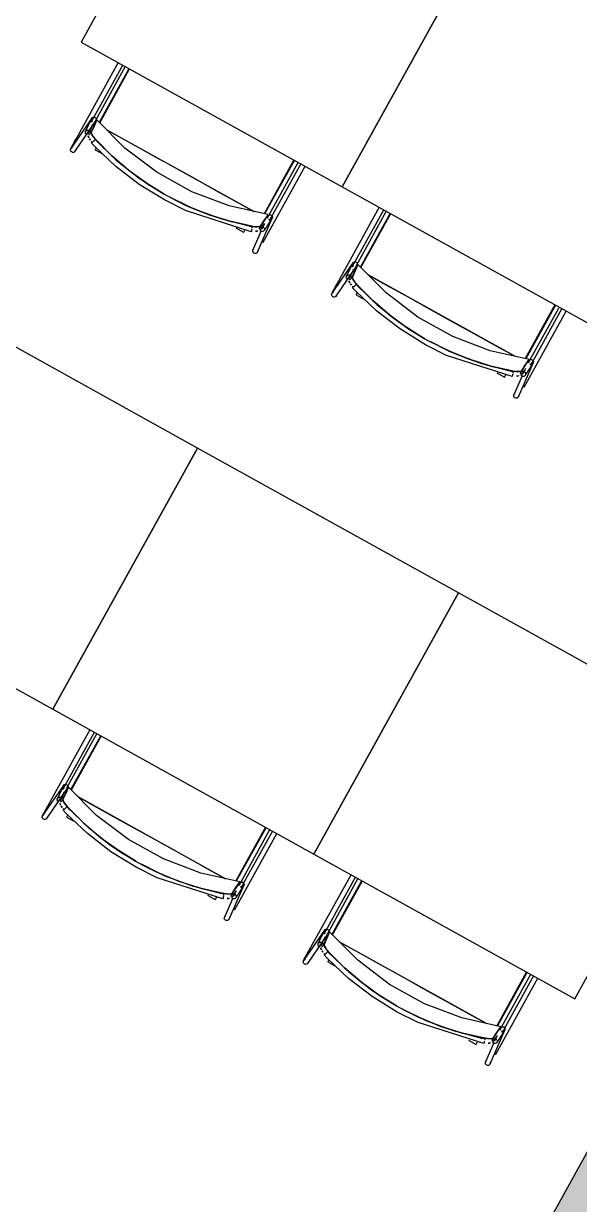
# Model space of a CAD drawing. Header units: metres. Extents: x 2.5 to 42.6, y 0.9 to 31.9.
# Drawn here: x 29.119 to 29.596, y 10.162 to 11.174 of the extents above; entities that cross this region are included whole.
import ezdxf

# ---------------------------------------------------------------- set-up
doc = ezdxf.new("R2010")
doc.units = ezdxf.units.M
for name, color, linetype in [('ARREDI', 9, 'Continuous'), ('PARETI_STRUTTURE', 7, 'Continuous'), ('PILASTRI_SETTI', 8, 'Continuous')]:
    doc.layers.add(name, color=color, linetype=linetype)

msp = doc.modelspace()

# ---------------------------------------------------------------- linework, layer by layer
at = {"layer": 'ARREDI'}
for points in [[(29.2924, 11.3818), (29.1683, 11.1579), (29.3922, 11.0339), (29.5162, 11.2577)], [(29.5162, 11.2577), (29.3922, 11.0339), (29.616, 10.9098), (29.7401, 11.1336)], [(29.0442, 10.9341), (28.9202, 10.7102), (29.144, 10.5862), (29.2681, 10.81)], [(29.2681, 10.81), (29.144, 10.5862), (29.3679, 10.4621), (29.4919, 10.686)], [(29.4919, 10.686), (29.3679, 10.4621), (29.5917, 10.338), (29.7158, 10.5619)]]:
    msp.add_lwpolyline(points, close=True, dxfattribs=at)
for points in [[(29.1842, 11.0899), (29.2094, 11.1352)], [(29.178, 11.0896), (29.1774, 11.0901), (29.177, 11.0908), (29.1769, 11.0915), (29.1771, 11.0923), (29.1773, 11.0927), (29.1773, 11.0927), (29.1775, 11.0929), (29.178, 11.0934), (29.1787, 11.0936)], [(29.3284, 11.01), (29.2951, 11.0175), (29.2631, 11.0297), (29.2331, 11.0463), (29.2058, 11.067), (29.1818, 11.0913), (29.1793, 11.0859), (29.1769, 11.0805), (29.177, 11.0796), (29.1778, 11.0781), (29.1791, 11.0762), (29.1807, 11.0744)], [(29.1787, 11.0936), (29.1795, 11.0936), (29.1802, 11.0933), (29.1808, 11.0928), (29.1811, 11.0922), (29.1812, 11.0914), (29.1811, 11.0907)], [(29.18, 11.0898), (29.1818, 11.0913)], [(29.1736, 11.0783), (29.1729, 11.0786), (29.1723, 11.079), (29.172, 11.0797), (29.1719, 11.0804), (29.1719, 11.0805), (29.172, 11.0811), (29.172, 11.0813), (29.1724, 11.0817), (29.1729, 11.0822), (29.1737, 11.0824)], [(29.1737, 11.0824), (29.1744, 11.0824), (29.1751, 11.0822), (29.1757, 11.0817), (29.176, 11.081), (29.1762, 11.0803), (29.1762, 11.0803), (29.176, 11.0796), (29.176, 11.0795), (29.1757, 11.079), (29.1751, 11.0785), (29.1744, 11.0783)], [(29.1746, 11.0795), (29.1764, 11.0834), (29.177, 11.0849)], [(29.1807, 11.0744), (29.179, 11.0763), (29.1778, 11.0782), (29.177, 11.0797), (29.1769, 11.0805)], [(29.1777, 11.0864), (29.1781, 11.0872)], [(29.1905, 11.0825), (29.203, 11.0755), (29.2231, 11.0644), (29.2322, 11.0593)], [(29.3164, 11.0127), (29.1905, 11.0824)], [(29.164, 11.0751), (29.164, 11.0752), (29.164, 11.0751), (29.1643, 11.075), (29.1647, 11.0747)], [(29.1647, 11.0747), (29.1653, 11.0744)], [(29.1748, 11.0757), (29.1741, 11.0772)], [(29.1741, 11.0772), (29.1748, 11.0757)], [(29.1762, 11.0738), (29.1754, 11.0749)], [(29.1754, 11.0749), (29.1761, 11.0738)], [(29.1777, 11.0719), (29.177, 11.0728)], [(29.1771, 11.0714), (29.1773, 11.0716), (29.1777, 11.0719), (29.1782, 11.0724), (29.1787, 11.0729), (29.1793, 11.0734)], [(29.1771, 11.0714), (29.1771, 11.0714)], [(29.1793, 11.0734), (29.1798, 11.0738), (29.1801, 11.0741), (29.1803, 11.0743)], [(29.2393, 11.0277), (29.225, 11.0364), (29.2092, 11.0479), (29.1944, 11.0605), (29.1807, 11.0744)], [(29.1808, 11.0743), (29.1945, 11.0605), (29.2093, 11.0478), (29.225, 11.0364), (29.2393, 11.0277)], [(29.1616, 11.0634), (29.1609, 11.0634), (29.1602, 11.0637), (29.1596, 11.0642), (29.1592, 11.0648), (29.1591, 11.0656), (29.1593, 11.0663), (29.1595, 11.0667), (29.1595, 11.0667), (29.1597, 11.0669), (29.1602, 11.0674), (29.1609, 11.0676)], [(29.1634, 11.0654), (29.1633, 11.0647), (29.1631, 11.0643), (29.1631, 11.0643), (29.1629, 11.0641), (29.1623, 11.0636), (29.1616, 11.0634)], [(29.1812, 11.0674), (29.1808, 11.0667), (29.1805, 11.0661), (29.1803, 11.0657), (29.1801, 11.0655)], [(29.2323, 11.0593), (29.2433, 11.0532), (29.2636, 11.042), (29.2837, 11.0308), (29.3039, 11.0196), (29.3164, 11.0127)], [(29.3511, 11.0566), (29.3256, 11.0106)], [(29.2442, 11.025), (29.2587, 11.0177)], [(29.2588, 11.0177), (29.2442, 11.025)], [(29.2593, 11.0174), (29.2771, 11.0102), (29.2956, 11.0044), (29.3146, 11.0001)], [(29.3147, 11.0001), (29.2958, 11.0044), (29.2772, 11.0102), (29.2593, 11.0174)], [(29.3219, 11.0001), (29.3253, 11.005), (29.3285, 11.0099)], [(29.3285, 11.0099), (29.3281, 11.007), (29.3285, 11.0099)], [(29.3284, 11.0092), (29.3289, 11.0096), (29.3296, 11.0099), (29.3303, 11.0099), (29.3311, 11.0097), (29.3317, 11.0092), (29.3321, 11.0086)], [(29.4077, 10.9651), (29.4332, 11.0111)], [(29.3149, 10.9997), (29.3148, 10.9994), (29.3147, 10.999), (29.3146, 10.9984)], [(29.3147, 11.0001), (29.3172, 10.9997), (29.3194, 10.9996), (29.3211, 10.9998), (29.3219, 11.0001)], [(29.322, 11.0001), (29.3212, 10.9998), (29.3195, 10.9996), (29.3173, 10.9997), (29.3147, 11.0001)], [(29.3212, 10.9975), (29.3213, 10.9982), (29.3215, 10.9988), (29.3216, 10.9989), (29.3222, 10.9994), (29.3222, 10.9994), (29.3229, 10.9997), (29.3236, 10.9997), (29.3243, 10.9995), (29.3249, 10.999), (29.3253, 10.9984)], [(29.3255, 11.0024), (29.3247, 11.0012), (29.3214, 10.9963)], [(29.3321, 11.0086), (29.3323, 11.0079), (29.3322, 11.0071), (29.3321, 11.0069), (29.3321, 11.0069), (29.3318, 11.0065), (29.3313, 11.006), (29.3306, 11.0057), (29.3298, 11.0056), (29.3291, 11.0059)], [(29.3075, 10.9949), (29.3076, 10.9951), (29.3079, 10.9955), (29.3082, 10.9961), (29.3085, 10.9968)], [(29.3145, 10.9976), (29.3144, 10.9969), (29.3143, 10.9962), (29.3142, 10.9957), (29.3141, 10.9955), (29.3141, 10.9954), (29.3141, 10.9954), (29.3142, 10.9957)], [(29.3198, 10.9959), (29.3189, 10.9958), (29.3177, 10.9958)], [(29.3177, 10.9958), (29.319, 10.9958)], [(29.3253, 10.9984), (29.3255, 10.9977), (29.3254, 10.9969), (29.3252, 10.9964), (29.3251, 10.9963), (29.3246, 10.9958), (29.3245, 10.9958), (29.3239, 10.9955), (29.3231, 10.9955), (29.3224, 10.9957), (29.3218, 10.9961)], [(29.3155, 10.9781), (29.3154, 10.9788), (29.3154, 10.9795), (29.3155, 10.9798), (29.3155, 10.9798), (29.3158, 10.9802), (29.3163, 10.9807)], [(29.3195, 10.9797), (29.3197, 10.979), (29.3196, 10.9783), (29.3195, 10.9781), (29.3195, 10.978), (29.3192, 10.9776), (29.3187, 10.9771), (29.318, 10.9768), (29.3173, 10.9768), (29.3165, 10.977), (29.3159, 10.9775), (29.3155, 10.9781)], [(29.3229, 10.9871), (29.3235, 10.9867)], [(29.3235, 10.9867), (29.3239, 10.9865), (29.3242, 10.9863)], [(29.3243, 10.9863), (29.3242, 10.9863)], [(29.4018, 10.9656), (29.4013, 10.9661), (29.4009, 10.9667), (29.4008, 10.9675), (29.4009, 10.9682), (29.4011, 10.9686), (29.4011, 10.9686), (29.4013, 10.9688), (29.4019, 10.9693), (29.4026, 10.9695)], [(29.4026, 10.9695), (29.4033, 10.9695), (29.404, 10.9692), (29.4046, 10.9687), (29.405, 10.9681), (29.4051, 10.9673), (29.405, 10.9666)], [(29.3985, 10.9554), (29.4002, 10.9593), (29.4009, 10.9609)], [(29.5458, 10.876), (29.5491, 10.8809), (29.5524, 10.8859), (29.519, 10.8934), (29.487, 10.9056), (29.457, 10.9222), (29.4297, 10.9429), (29.4056, 10.9672), (29.4032, 10.9618), (29.4008, 10.9564), (29.4009, 10.9556), (29.4017, 10.954), (29.403, 10.9522), (29.4046, 10.9503)], [(29.4015, 10.9623), (29.4019, 10.9632)], [(29.4038, 10.9658), (29.4056, 10.9672)], [(29.3878, 10.9511), (29.3878, 10.9511), (29.3879, 10.9511), (29.3881, 10.9509), (29.3886, 10.9507)], [(29.3886, 10.9507), (29.3892, 10.9503)], [(29.3975, 10.9542), (29.3968, 10.9545), (29.3962, 10.955), (29.3958, 10.9556), (29.3957, 10.9563), (29.3957, 10.9564), (29.3958, 10.9571), (29.3959, 10.9572), (29.3962, 10.9577), (29.3968, 10.9581), (29.3975, 10.9584)], [(29.3975, 10.9584), (29.3983, 10.9584), (29.399, 10.9581), (29.3995, 10.9576), (29.3999, 10.957), (29.4, 10.9562), (29.4, 10.9562), (29.3999, 10.9555), (29.3998, 10.9554), (29.3995, 10.9549), (29.3989, 10.9544), (29.3982, 10.9542)], [(29.3987, 10.9516), (29.3979, 10.9531)], [(29.3979, 10.9531), (29.3986, 10.9516)], [(29.4, 10.9497), (29.3992, 10.9508)], [(29.3992, 10.9508), (29.3999, 10.9498)], [(29.4045, 10.9503), (29.4029, 10.9523), (29.4016, 10.9541), (29.4009, 10.9556), (29.4007, 10.9564)], [(29.4015, 10.9479), (29.4008, 10.9487)], [(29.4009, 10.9473), (29.4012, 10.9475), (29.4015, 10.9479), (29.402, 10.9483), (29.4026, 10.9488), (29.4031, 10.9493)], [(29.4031, 10.9493), (29.4036, 10.9497), (29.4039, 10.95), (29.4041, 10.9502)], [(29.4631, 10.9037), (29.4488, 10.9123), (29.433, 10.9238), (29.4183, 10.9365), (29.4045, 10.9503)], [(29.4046, 10.9502), (29.4183, 10.9364), (29.4331, 10.9237), (29.4489, 10.9123), (29.4631, 10.9037)], [(29.4143, 10.9584), (29.4269, 10.9514), (29.447, 10.9403), (29.4672, 10.9291), (29.4874, 10.9179), (29.5076, 10.9067), (29.5277, 10.8955), (29.5403, 10.8886)], [(29.5402, 10.8886), (29.4143, 10.9584)], [(29.3855, 10.9393), (29.3847, 10.9393), (29.384, 10.9396), (29.3835, 10.9401), (29.3831, 10.9407), (29.383, 10.9415), (29.3831, 10.9422), (29.3833, 10.9426), (29.3833, 10.9427), (29.3835, 10.9429), (29.3841, 10.9433), (29.3848, 10.9436)], [(29.3873, 10.9414), (29.3871, 10.9406), (29.3869, 10.9402), (29.3869, 10.9402), (29.3868, 10.94), (29.3862, 10.9395), (29.3855, 10.9393)], [(29.4009, 10.9473), (29.4009, 10.9473)], [(29.405, 10.9433), (29.4047, 10.9426), (29.4043, 10.9421), (29.4041, 10.9416), (29.404, 10.9414)], [(29.575, 10.9325), (29.5495, 10.8865)], [(29.4826, 10.8936), (29.468, 10.901)], [(29.468, 10.9009), (29.4826, 10.8936)], [(29.4831, 10.8934), (29.5009, 10.8862), (29.5195, 10.8803), (29.5384, 10.876)], [(29.5386, 10.876), (29.5196, 10.8803), (29.501, 10.8861), (29.4832, 10.8933)], [(29.5494, 10.8783), (29.5486, 10.8771), (29.5452, 10.8722)], [(29.5524, 10.8859), (29.552, 10.8829), (29.5524, 10.8859)], [(29.5522, 10.885), (29.5527, 10.8855), (29.5534, 10.8858), (29.5542, 10.8858), (29.5549, 10.8856), (29.5555, 10.8852), (29.5559, 10.8845)], [(29.5559, 10.8845), (29.5561, 10.8838), (29.556, 10.8831), (29.5559, 10.8828), (29.5559, 10.8828), (29.5557, 10.8824), (29.5551, 10.8819), (29.5544, 10.8816), (29.5537, 10.8816), (29.553, 10.8818)], [(29.5313, 10.8708), (29.5315, 10.8711), (29.5317, 10.8715), (29.532, 10.8721), (29.5324, 10.8727)], [(29.5384, 10.8736), (29.5382, 10.8728), (29.5381, 10.8722), (29.538, 10.8717), (29.538, 10.8714), (29.538, 10.8713), (29.538, 10.8714), (29.538, 10.8716)], [(29.5387, 10.8756), (29.5387, 10.8754), (29.5386, 10.8749), (29.5385, 10.8743)], [(29.5386, 10.876), (29.541, 10.8757), (29.5433, 10.8755), (29.545, 10.8757), (29.5458, 10.876)], [(29.5458, 10.876), (29.545, 10.8757), (29.5434, 10.8755), (29.5411, 10.8756), (29.5386, 10.876)], [(29.5436, 10.8718), (29.5428, 10.8717), (29.5415, 10.8718)], [(29.5415, 10.8718), (29.5428, 10.8717)], [(29.5451, 10.8734), (29.5452, 10.8742), (29.5454, 10.8747), (29.5455, 10.8748), (29.546, 10.8753), (29.546, 10.8753), (29.5467, 10.8756), (29.5474, 10.8756), (29.5481, 10.8754), (29.5488, 10.8749), (29.5492, 10.8743)], [(29.5492, 10.8743), (29.5493, 10.8736), (29.5493, 10.8729), (29.549, 10.8723), (29.5489, 10.8722), (29.5484, 10.8717), (29.5484, 10.8717), (29.5477, 10.8714), (29.547, 10.8714), (29.5463, 10.8716), (29.5457, 10.8721)], [(29.5468, 10.863), (29.5473, 10.8627)], [(29.5473, 10.8627), (29.5478, 10.8624), (29.5481, 10.8623)], [(29.5481, 10.8622), (29.5481, 10.8623)], [(29.5394, 10.854), (29.5392, 10.8547), (29.5393, 10.8555), (29.5394, 10.8557), (29.5394, 10.8557), (29.5396, 10.8561), (29.5402, 10.8566)], [(29.5433, 10.8557), (29.5435, 10.855), (29.5434, 10.8542), (29.5433, 10.854), (29.5433, 10.854), (29.5431, 10.8536), (29.5425, 10.853), (29.5418, 10.8527), (29.5411, 10.8527), (29.5404, 10.8529), (29.5398, 10.8534), (29.5394, 10.854)], [(29.1595, 10.5174), (29.185, 10.5634)], [(29.1537, 10.5179), (29.1531, 10.5184), (29.1528, 10.519), (29.1526, 10.5198), (29.1528, 10.5205), (29.153, 10.5209), (29.153, 10.5209), (29.1532, 10.5211), (29.1537, 10.5216), (29.1544, 10.5218)], [(29.2977, 10.4284), (29.301, 10.4333), (29.3042, 10.4382), (29.2708, 10.4457), (29.2388, 10.4579), (29.2088, 10.4745), (29.1815, 10.4952), (29.1575, 10.5195), (29.155, 10.5141), (29.1526, 10.5087), (29.1527, 10.5079), (29.1535, 10.5064), (29.1548, 10.5045), (29.1564, 10.5026)], [(29.1534, 10.5146), (29.1538, 10.5155)], [(29.1545, 10.5218), (29.1552, 10.5218), (29.1559, 10.5215), (29.1565, 10.521), (29.1568, 10.5204), (29.157, 10.5197), (29.1568, 10.5189)], [(29.1557, 10.5181), (29.1575, 10.5195)], [(29.1397, 10.5034), (29.1397, 10.5034), (29.1397, 10.5034), (29.14, 10.5032), (29.1404, 10.503)], [(29.1493, 10.5065), (29.1486, 10.5068), (29.148, 10.5073), (29.1477, 10.5079), (29.1476, 10.5086), (29.1476, 10.5087), (29.1477, 10.5094), (29.1478, 10.5095), (29.1481, 10.51), (29.1487, 10.5104), (29.1494, 10.5107)], [(29.1494, 10.5107), (29.1501, 10.5107), (29.1508, 10.5104), (29.1514, 10.5099), (29.1518, 10.5093), (29.1519, 10.5086), (29.1519, 10.5085), (29.1517, 10.5078), (29.1517, 10.5077), (29.1514, 10.5072), (29.1508, 10.5068), (29.1501, 10.5065)], [(29.1505, 10.5039), (29.1498, 10.5054)], [(29.1498, 10.5054), (29.1505, 10.5039)], [(29.1503, 10.5077), (29.1521, 10.5117), (29.1527, 10.5132)], [(29.1519, 10.502), (29.1511, 10.5031)], [(29.1511, 10.5031), (29.1518, 10.5021)], [(29.1564, 10.5026), (29.1547, 10.5046), (29.1535, 10.5064), (29.1527, 10.5079), (29.1526, 10.5088)], [(29.1662, 10.5107), (29.1787, 10.5038), (29.1989, 10.4926), (29.219, 10.4814), (29.2393, 10.4702), (29.2595, 10.459), (29.2796, 10.4478)], [(29.2921, 10.4409), (29.1662, 10.5107)], [(29.1373, 10.4916), (29.1366, 10.4916), (29.1359, 10.4919), (29.1353, 10.4924), (29.1349, 10.4931), (29.1348, 10.4938), (29.135, 10.4945), (29.1352, 10.495), (29.1352, 10.495), (29.1354, 10.4952), (29.1359, 10.4956), (29.1361, 10.4957)], [(29.1391, 10.4937), (29.139, 10.493), (29.1388, 10.4925), (29.1388, 10.4925), (29.1386, 10.4923), (29.138, 10.4919), (29.1373, 10.4916)], [(29.1404, 10.503), (29.141, 10.5026)], [(29.1534, 10.5002), (29.1527, 10.501)], [(29.1528, 10.4997), (29.153, 10.4998), (29.1534, 10.5002), (29.1539, 10.5006), (29.1544, 10.5011), (29.155, 10.5016)], [(29.1528, 10.4996), (29.1528, 10.4996)], [(29.155, 10.5016), (29.1555, 10.502), (29.1558, 10.5023), (29.156, 10.5025)], [(29.1569, 10.4956), (29.1565, 10.495), (29.1562, 10.4944), (29.156, 10.494), (29.1558, 10.4937)], [(29.215, 10.456), (29.2007, 10.4647), (29.1849, 10.4761), (29.1701, 10.4888), (29.1564, 10.5026)], [(29.1565, 10.5025), (29.1702, 10.4887), (29.185, 10.4761), (29.2007, 10.4646), (29.215, 10.456)], [(29.3268, 10.4848), (29.3013, 10.4388)], [(29.2345, 10.4459), (29.2199, 10.4533)], [(29.2199, 10.4532), (29.2344, 10.4459)], [(29.235, 10.4457), (29.2528, 10.4385), (29.2713, 10.4326), (29.2903, 10.4283)], [(29.2904, 10.4283), (29.2715, 10.4326), (29.2529, 10.4384), (29.235, 10.4457)], [(29.2804, 10.4474), (29.2921, 10.4409)], [(29.3042, 10.4382), (29.3038, 10.4352), (29.3042, 10.4382)], [(29.3041, 10.4373), (29.3046, 10.4378), (29.3053, 10.4381), (29.306, 10.4381), (29.3068, 10.4379), (29.3074, 10.4375), (29.3078, 10.4368)], [(29.3078, 10.4369), (29.308, 10.4361), (29.3079, 10.4354), (29.3078, 10.4352), (29.3078, 10.4351), (29.3075, 10.4347), (29.307, 10.4342), (29.3063, 10.4339), (29.3055, 10.4339), (29.3048, 10.4341)], [(29.3834, 10.3934), (29.4089, 10.4394)], [(29.2832, 10.4231), (29.2833, 10.4234), (29.2836, 10.4238), (29.2839, 10.4244), (29.2843, 10.425)], [(29.2902, 10.4259), (29.2901, 10.4251), (29.29, 10.4245), (29.2899, 10.424), (29.2898, 10.4237), (29.2898, 10.4237), (29.2898, 10.4237), (29.2899, 10.4239)], [(29.2906, 10.4279), (29.2905, 10.4277), (29.2904, 10.4272), (29.2903, 10.4266)], [(29.2904, 10.4283), (29.2929, 10.428), (29.2952, 10.4279), (29.2968, 10.428), (29.2977, 10.4284)], [(29.2977, 10.4284), (29.2969, 10.428), (29.2952, 10.4278), (29.293, 10.4279), (29.2905, 10.4283)], [(29.2955, 10.4241), (29.2946, 10.424), (29.2934, 10.4241)], [(29.2934, 10.4241), (29.2947, 10.424)], [(29.2969, 10.4257), (29.297, 10.4265), (29.2973, 10.427), (29.2973, 10.4271), (29.2979, 10.4276), (29.2979, 10.4276), (29.2986, 10.4279), (29.2993, 10.4279), (29.3, 10.4277), (29.3006, 10.4273), (29.301, 10.4266)], [(29.3012, 10.4306), (29.3004, 10.4294), (29.2971, 10.4245)], [(29.301, 10.4266), (29.3012, 10.4259), (29.3011, 10.4252), (29.3009, 10.4246), (29.3008, 10.4245), (29.3003, 10.424), (29.3003, 10.424), (29.2996, 10.4237), (29.2988, 10.4237), (29.2981, 10.4239), (29.2975, 10.4244)], [(29.2986, 10.4153), (29.2992, 10.415)], [(29.2992, 10.415), (29.2997, 10.4147), (29.2999, 10.4146)], [(29.3, 10.4146), (29.2999, 10.4146)], [(29.2912, 10.4063), (29.291, 10.407), (29.2911, 10.4078), (29.2912, 10.408), (29.2912, 10.408), (29.2915, 10.4084), (29.292, 10.409)], [(29.2952, 10.408), (29.2954, 10.4073), (29.2953, 10.4065), (29.2952, 10.4063), (29.2952, 10.4063), (29.2949, 10.4059), (29.2944, 10.4054), (29.2937, 10.4051), (29.293, 10.405), (29.2922, 10.4052), (29.2916, 10.4057), (29.2912, 10.4063)], [(29.3775, 10.3938), (29.377, 10.3943), (29.3766, 10.395), (29.3765, 10.3957), (29.3766, 10.3964), (29.3768, 10.3969), (29.3768, 10.3969), (29.377, 10.3971), (29.3776, 10.3975), (29.3783, 10.3978)], [(29.5215, 10.3043), (29.5248, 10.3092), (29.5281, 10.3141), (29.4947, 10.3216), (29.4627, 10.3338), (29.4327, 10.3504), (29.4054, 10.3711), (29.3813, 10.3955), (29.3789, 10.3901), (29.3765, 10.3847), (29.3766, 10.3838), (29.3774, 10.3823), (29.3787, 10.3804), (29.3803, 10.3785)], [(29.3783, 10.3978), (29.379, 10.3978), (29.3797, 10.3975), (29.3803, 10.397), (29.3807, 10.3963), (29.3808, 10.3956), (29.3807, 10.3948)], [(29.3795, 10.394), (29.3813, 10.3955)], [(29.3732, 10.3825), (29.3725, 10.3827), (29.3719, 10.3832), (29.3715, 10.3839), (29.3714, 10.3846), (29.3714, 10.3846), (29.3715, 10.3853), (29.3716, 10.3854), (29.3719, 10.3859), (29.3725, 10.3864), (29.3732, 10.3866)], [(29.3732, 10.3866), (29.374, 10.3866), (29.3747, 10.3863), (29.3752, 10.3859), (29.3756, 10.3852), (29.3757, 10.3845), (29.3757, 10.3845), (29.3756, 10.3838), (29.3755, 10.3836), (29.3752, 10.3831), (29.3746, 10.3827), (29.3739, 10.3824)], [(29.3742, 10.3837), (29.3759, 10.3876), (29.3765, 10.389)], [(29.3765, 10.3851), (29.3763, 10.3853)], [(29.3802, 10.3785), (29.3786, 10.3805), (29.3773, 10.3824), (29.3766, 10.3838), (29.3765, 10.3847)], [(29.3772, 10.3905), (29.3776, 10.3914)], [(29.39, 10.3866), (29.4026, 10.3797), (29.4227, 10.3685), (29.4429, 10.3573), (29.4631, 10.3461), (29.4833, 10.3349), (29.5034, 10.3238), (29.516, 10.3168)], [(29.5159, 10.3168), (29.3901, 10.3866)], [(29.3612, 10.3675), (29.3604, 10.3676), (29.3597, 10.3678), (29.3592, 10.3683), (29.3588, 10.369), (29.3587, 10.3697), (29.3588, 10.3705), (29.3591, 10.3709), (29.3591, 10.3709), (29.3592, 10.3711), (29.3598, 10.3716), (29.3605, 10.3718)], [(29.3635, 10.3793), (29.3635, 10.3793), (29.3636, 10.3793), (29.3638, 10.3791), (29.3643, 10.3789)], [(29.3643, 10.3789), (29.3649, 10.3786)], [(29.3744, 10.3798), (29.3736, 10.3813)], [(29.3736, 10.3813), (29.3744, 10.3799)], [(29.3757, 10.3779), (29.3749, 10.3791)], [(29.3749, 10.3791), (29.3756, 10.378)], [(29.3772, 10.3761), (29.3765, 10.3769)], [(29.3766, 10.3756), (29.3766, 10.3756)], [(29.3767, 10.3756), (29.3769, 10.3758), (29.3772, 10.3761), (29.3777, 10.3765), (29.3783, 10.377), (29.3788, 10.3775)], [(29.3788, 10.3775), (29.3793, 10.378), (29.3797, 10.3783), (29.3798, 10.3784)], [(29.4245, 10.3406), (29.4088, 10.352), (29.394, 10.3647), (29.3802, 10.3785)], [(29.3803, 10.3784), (29.394, 10.3646), (29.4088, 10.352), (29.4246, 10.3406)], [(29.363, 10.3696), (29.3629, 10.3689), (29.3626, 10.3685), (29.3626, 10.3684), (29.3625, 10.3682), (29.3619, 10.3678), (29.3612, 10.3675)], [(29.3807, 10.3715), (29.3804, 10.3709), (29.38, 10.3703), (29.3798, 10.3699), (29.3797, 10.3697)], [(29.5507, 10.3608), (29.5252, 10.3148)], [(29.4246, 10.3405), (29.4388, 10.3319)], [(29.4388, 10.3319), (29.4246, 10.3405)], [(29.4437, 10.3292), (29.4583, 10.3219)], [(29.4583, 10.3218), (29.4437, 10.3292)], [(29.4589, 10.3216), (29.4766, 10.3144), (29.4952, 10.3086), (29.5141, 10.3043)], [(29.5143, 10.3042), (29.4953, 10.3085), (29.4767, 10.3144), (29.4589, 10.3216)], [(29.5281, 10.3141), (29.5277, 10.3111), (29.5281, 10.3141)], [(29.5279, 10.3132), (29.5284, 10.3138), (29.5291, 10.314), (29.5299, 10.3141), (29.5306, 10.3139), (29.5312, 10.3134), (29.5316, 10.3128)], [(29.5316, 10.3128), (29.5318, 10.3121), (29.5317, 10.3113), (29.5316, 10.3111), (29.5316, 10.3111), (29.5314, 10.3107), (29.5308, 10.3101), (29.5301, 10.3098), (29.5294, 10.3098), (29.5287, 10.31)], [(29.5071, 10.2991), (29.5072, 10.2993), (29.5074, 10.2997), (29.5077, 10.3003), (29.5081, 10.3009)], [(29.5141, 10.3018), (29.5139, 10.3011), (29.5138, 10.3004), (29.5137, 10.2999), (29.5137, 10.2996), (29.5137, 10.2996), (29.5137, 10.2996), (29.5137, 10.2998)], [(29.5144, 10.3038), (29.5144, 10.3036), (29.5143, 10.3032), (29.5142, 10.3025)], [(29.5143, 10.3042), (29.5167, 10.3039), (29.519, 10.3038), (29.5207, 10.3039), (29.5215, 10.3043)], [(29.5215, 10.3043), (29.5207, 10.3039), (29.5191, 10.3038), (29.5168, 10.3039), (29.5143, 10.3042)], [(29.5208, 10.3017), (29.5209, 10.3024), (29.5211, 10.3029), (29.5212, 10.3031), (29.5217, 10.3036), (29.5217, 10.3036), (29.5224, 10.3038), (29.5231, 10.3039), (29.5238, 10.3036), (29.5245, 10.3032), (29.5249, 10.3026)], [(29.5251, 10.3066), (29.5243, 10.3054), (29.5209, 10.3005)], [(29.5249, 10.3026), (29.525, 10.3018), (29.525, 10.3011), (29.5247, 10.3006), (29.5246, 10.3004), (29.5241, 10.3), (29.5241, 10.2999), (29.5234, 10.2997), (29.5227, 10.2996), (29.522, 10.2999), (29.5214, 10.3003)], [(29.5193, 10.3), (29.5185, 10.3), (29.5172, 10.3)], [(29.5172, 10.3), (29.5185, 10.3)], [(29.5225, 10.2912), (29.523, 10.2909)], [(29.5231, 10.2909), (29.5235, 10.2906), (29.5238, 10.2905)], [(29.5151, 10.2822), (29.5149, 10.283), (29.515, 10.2837), (29.5151, 10.2839), (29.5151, 10.284), (29.5153, 10.2844), (29.5159, 10.2849)], [(29.519, 10.2839), (29.5192, 10.2832), (29.5191, 10.2824), (29.519, 10.2822), (29.519, 10.2822), (29.5188, 10.2818), (29.5182, 10.2813), (29.5176, 10.281), (29.5168, 10.2809), (29.5161, 10.2812), (29.5155, 10.2816), (29.5151, 10.2822)], [(29.5238, 10.2905), (29.5238, 10.2905)]]:
    msp.add_lwpolyline(points, dxfattribs=at)
at = {"layer": 'PARETI_STRUTTURE'}
for points in [[(29.2001, 11.1403), (29.164, 11.0751)], [(29.1768, 11.0893), (29.2039, 11.1382)], [(29.2061, 11.137), (29.1801, 11.0902)], [(29.1843, 11.0888), (29.2098, 11.1349)], [(29.1773, 11.0927), (29.1595, 11.0667)], [(29.1631, 11.0643), (29.1809, 11.0903)], [(29.172, 11.0813), (29.1771, 11.0919)], [(29.181, 11.09), (29.1809, 11.0899), (29.1809, 11.0898), (29.1808, 11.0897), (29.1808, 11.0896), (29.1807, 11.0894), (29.1806, 11.0893), (29.1806, 11.0892), (29.1805, 11.0891), (29.1805, 11.089), (29.1804, 11.0889), (29.1804, 11.0887), (29.1803, 11.0886), (29.1803, 11.0885), (29.1802, 11.0884), (29.1801, 11.0883), (29.1801, 11.0881), (29.18, 11.088), (29.18, 11.0879), (29.1799, 11.0878), (29.1799, 11.0877), (29.1798, 11.0876), (29.1797, 11.0874), (29.1797, 11.0873), (29.1796, 11.0872), (29.1796, 11.0871), (29.1795, 11.087), (29.1795, 11.0868), (29.1794, 11.0867), (29.1794, 11.0866), (29.1793, 11.0865), (29.1792, 11.0864), (29.1792, 11.0863), (29.1791, 11.0861), (29.1791, 11.086), (29.179, 11.0859), (29.179, 11.0858), (29.1789, 11.0857), (29.1789, 11.0855), (29.1788, 11.0854), (29.1787, 11.0853), (29.1787, 11.0852), (29.1786, 11.0851), (29.1786, 11.0849), (29.1785, 11.0848), (29.1785, 11.0847), (29.1784, 11.0846), (29.1783, 11.0845), (29.1783, 11.0843), (29.1782, 11.0842), (29.1782, 11.0841), (29.1781, 11.084), (29.1781, 11.0839), (29.178, 11.0838), (29.178, 11.0836), (29.1779, 11.0835), (29.1778, 11.0834), (29.1778, 11.0833), (29.1777, 11.0832), (29.1777, 11.083), (29.1776, 11.0829), (29.1776, 11.0828), (29.1775, 11.0827), (29.1775, 11.0826), (29.1774, 11.0824), (29.1773, 11.0823), (29.1773, 11.0822), (29.1772, 11.0821), (29.1772, 11.082), (29.1771, 11.0819), (29.1771, 11.0817), (29.177, 11.0816), (29.1769, 11.0815), (29.1769, 11.0814), (29.1768, 11.0813), (29.1768, 11.0812), (29.1767, 11.081), (29.1767, 11.0809), (29.1766, 11.0808), (29.1766, 11.0807), (29.1765, 11.0806), (29.1764, 11.0804), (29.1764, 11.0803), (29.1763, 11.0802), (29.1763, 11.0801), (29.1762, 11.08), (29.1762, 11.0798), (29.1761, 11.0797), (29.1761, 11.0796), (29.176, 11.0795), (29.176, 11.0795)], [(29.1763, 11.0834), (29.1754, 11.0818)], [(29.1593, 11.0665), (29.1599, 11.0677), (29.1607, 11.0691), (29.1622, 11.072), (29.164, 11.0751)], [(29.2396, 11.0226), (29.2181, 11.0359), (29.1981, 11.0513), (29.1797, 11.0686), (29.1771, 11.0714)], [(29.1803, 11.0743), (29.1983, 11.0568), (29.218, 11.0413), (29.2392, 11.0278), (29.2417, 11.0263)], [(29.1801, 11.0655), (29.1864, 11.062)], [(29.3243, 10.9863), (29.3604, 11.0515)], [(29.3506, 11.0569), (29.3251, 11.0107)], [(29.3284, 11.0079), (29.3544, 11.0548)], [(29.3566, 11.0536), (29.331, 11.0074)], [(29.3141, 10.9954), (29.2577, 11.0135), (29.2396, 11.0226)], [(29.2417, 11.0264), (29.2642, 11.0153), (29.2877, 11.0066), (29.312, 11.0003), (29.3149, 10.9997)], [(29.4239, 11.0163), (29.3878, 10.9511)], [(29.4006, 10.9652), (29.4277, 11.0141)], [(29.4299, 11.013), (29.404, 10.9661)], [(29.4081, 10.9647), (29.4337, 11.0109)], [(29.3195, 10.978), (29.3321, 11.0069)], [(29.3215, 10.9988), (29.3279, 11.0086)], [(29.3251, 11.0018), (29.3233, 10.9975)], [(29.3238, 10.9995), (29.3243, 11.0004)], [(29.3321, 11.0069), (29.3315, 11.0063), (29.3315, 11.0062), (29.3314, 11.0061), (29.3313, 11.006), (29.3312, 11.0058), (29.3312, 11.0057), (29.3311, 11.0056), (29.331, 11.0055), (29.331, 11.0054), (29.3309, 11.0053), (29.3308, 11.0052), (29.3307, 11.0051), (29.3307, 11.005), (29.3306, 11.0049), (29.3305, 11.0047), (29.3305, 11.0046), (29.3304, 11.0045), (29.3303, 11.0044), (29.3302, 11.0043), (29.3302, 11.0042), (29.3301, 11.0041), (29.33, 11.004), (29.33, 11.0039), (29.3299, 11.0037), (29.3298, 11.0036), (29.3297, 11.0035), (29.3297, 11.0034), (29.3296, 11.0033), (29.3295, 11.0032), (29.3295, 11.0031), (29.3294, 11.003), (29.3293, 11.0029), (29.3293, 11.0028), (29.3292, 11.0026), (29.3291, 11.0025), (29.329, 11.0024), (29.329, 11.0023), (29.3289, 11.0022), (29.3288, 11.0021), (29.3288, 11.002), (29.3287, 11.0019), (29.3286, 11.0018), (29.3286, 11.0016), (29.3285, 11.0015), (29.3284, 11.0014), (29.3283, 11.0013), (29.3283, 11.0012), (29.3282, 11.0011), (29.3281, 11.001), (29.3281, 11.0009), (29.328, 11.0008), (29.3279, 11.0007), (29.3278, 11.0006), (29.3278, 11.0004), (29.3277, 11.0003), (29.3276, 11.0002), (29.3276, 11.0001), (29.3275, 11), (29.3274, 10.9999), (29.3273, 10.9998), (29.3273, 10.9997), (29.3272, 10.9996), (29.3271, 10.9994), (29.3271, 10.9993), (29.327, 10.9992), (29.3269, 10.9991), (29.3268, 10.999), (29.3268, 10.9989), (29.3267, 10.9988), (29.3266, 10.9987), (29.3266, 10.9986), (29.3265, 10.9985), (29.3264, 10.9983), (29.3263, 10.9982), (29.3263, 10.9981), (29.3262, 10.998), (29.3261, 10.9979), (29.3261, 10.9978), (29.326, 10.9977), (29.3259, 10.9976), (29.3259, 10.9975), (29.3258, 10.9973), (29.3257, 10.9972), (29.3256, 10.9971), (29.3256, 10.997), (29.3255, 10.9969), (29.3254, 10.9968), (29.3254, 10.9967), (29.3253, 10.9966), (29.3252, 10.9965), (29.3252, 10.9964)], [(29.3281, 11.0086), (29.3277, 11.0077)], [(29.3309, 11.0072), (29.3295, 11.0047)], [(29.3008, 10.9986), (29.3075, 10.9949)], [(29.3226, 10.996), (29.3155, 10.9798)], [(29.4011, 10.9686), (29.3833, 10.9427)], [(29.3869, 10.9402), (29.4047, 10.9662)], [(29.3959, 10.9572), (29.4009, 10.9678)], [(29.4002, 10.9594), (29.3993, 10.9577)], [(29.4048, 10.966), (29.4048, 10.9658), (29.4047, 10.9657), (29.4047, 10.9656), (29.4046, 10.9655), (29.4045, 10.9654), (29.4045, 10.9653), (29.4044, 10.9651), (29.4044, 10.965), (29.4043, 10.9649), (29.4043, 10.9648), (29.4042, 10.9647), (29.4042, 10.9646), (29.4041, 10.9644), (29.404, 10.9643), (29.404, 10.9642), (29.4039, 10.9641), (29.4039, 10.964), (29.4038, 10.9638), (29.4038, 10.9637), (29.4037, 10.9636), (29.4036, 10.9635), (29.4036, 10.9634), (29.4035, 10.9633), (29.4035, 10.9631), (29.4034, 10.963), (29.4034, 10.9629), (29.4033, 10.9628), (29.4033, 10.9627), (29.4032, 10.9625), (29.4031, 10.9624), (29.4031, 10.9623), (29.403, 10.9622), (29.403, 10.9621), (29.4029, 10.9619), (29.4029, 10.9618), (29.4028, 10.9617), (29.4028, 10.9616), (29.4027, 10.9615), (29.4026, 10.9613), (29.4026, 10.9612), (29.4025, 10.9611), (29.4025, 10.961), (29.4024, 10.9609), (29.4024, 10.9608), (29.4023, 10.9606), (29.4022, 10.9605), (29.4022, 10.9604), (29.4021, 10.9603), (29.4021, 10.9602), (29.402, 10.96), (29.402, 10.9599), (29.4019, 10.9598), (29.4019, 10.9597), (29.4018, 10.9596), (29.4017, 10.9594), (29.4017, 10.9593), (29.4016, 10.9592), (29.4016, 10.9591), (29.4015, 10.959), (29.4015, 10.9589), (29.4014, 10.9587), (29.4014, 10.9586), (29.4013, 10.9585), (29.4012, 10.9584), (29.4012, 10.9583), (29.4011, 10.9581), (29.4011, 10.958), (29.401, 10.9579), (29.401, 10.9578), (29.4009, 10.9577), (29.4009, 10.9576), (29.4008, 10.9574), (29.4007, 10.9573), (29.4007, 10.9572), (29.4006, 10.9571), (29.4006, 10.957), (29.4005, 10.9568), (29.4005, 10.9567), (29.4004, 10.9566), (29.4003, 10.9565), (29.4003, 10.9564), (29.4002, 10.9563), (29.4002, 10.9561), (29.4001, 10.956), (29.4001, 10.9559), (29.4, 10.9558), (29.4, 10.9557), (29.3999, 10.9555), (29.3998, 10.9554), (29.3998, 10.9554)], [(29.3832, 10.9424), (29.3838, 10.9436), (29.3845, 10.9451), (29.3861, 10.9479), (29.3878, 10.9511)], [(29.4041, 10.9502), (29.4222, 10.9327), (29.4419, 10.9172), (29.463, 10.9037), (29.4655, 10.9023)], [(29.4634, 10.8985), (29.442, 10.9118), (29.4219, 10.9273), (29.4035, 10.9446), (29.4009, 10.9473)], [(29.404, 10.9414), (29.4102, 10.9379)], [(29.5745, 10.9328), (29.5489, 10.8866)], [(29.552, 10.8834), (29.5779, 10.93)], [(29.5804, 10.9295), (29.5549, 10.8833)], [(29.5481, 10.8622), (29.5842, 10.9274)], [(29.538, 10.8713), (29.4815, 10.8894), (29.4634, 10.8985)], [(29.4655, 10.9023), (29.488, 10.8912), (29.5115, 10.8825), (29.5358, 10.8762), (29.5387, 10.8756)], [(29.5433, 10.854), (29.5559, 10.8828)], [(29.5454, 10.8747), (29.5517, 10.8846)], [(29.549, 10.8777), (29.5471, 10.8735)], [(29.5559, 10.8828), (29.5554, 10.8822), (29.5553, 10.8821), (29.5552, 10.882), (29.5552, 10.8819), (29.5551, 10.8818), (29.555, 10.8817), (29.5549, 10.8816), (29.5549, 10.8815), (29.5548, 10.8813), (29.5547, 10.8812), (29.5547, 10.8811), (29.5546, 10.881), (29.5545, 10.8809), (29.5545, 10.8808), (29.5544, 10.8807), (29.5543, 10.8806), (29.5542, 10.8805), (29.5542, 10.8803), (29.5541, 10.8802), (29.554, 10.8801), (29.554, 10.88), (29.5539, 10.8799), (29.5538, 10.8798), (29.5537, 10.8797), (29.5537, 10.8796), (29.5536, 10.8795), (29.5535, 10.8794), (29.5535, 10.8792), (29.5534, 10.8791), (29.5533, 10.879), (29.5532, 10.8789), (29.5532, 10.8788), (29.5531, 10.8787), (29.553, 10.8786), (29.553, 10.8785), (29.5529, 10.8784), (29.5528, 10.8782), (29.5527, 10.8781), (29.5527, 10.878), (29.5526, 10.8779), (29.5525, 10.8778), (29.5525, 10.8777), (29.5524, 10.8776), (29.5523, 10.8775), (29.5522, 10.8774), (29.5522, 10.8773), (29.5521, 10.8771), (29.552, 10.877), (29.552, 10.8769), (29.5519, 10.8768), (29.5518, 10.8767), (29.5518, 10.8766), (29.5517, 10.8765), (29.5516, 10.8764), (29.5515, 10.8763), (29.5515, 10.8761), (29.5514, 10.876), (29.5513, 10.8759), (29.5513, 10.8758), (29.5512, 10.8757), (29.5511, 10.8756), (29.551, 10.8755), (29.551, 10.8754), (29.5509, 10.8753), (29.5508, 10.8752), (29.5508, 10.8751), (29.5507, 10.8749), (29.5506, 10.8748), (29.5505, 10.8747), (29.5505, 10.8746), (29.5504, 10.8745), (29.5503, 10.8744), (29.5503, 10.8743), (29.5502, 10.8742), (29.5501, 10.8741), (29.55, 10.8739), (29.55, 10.8738), (29.5499, 10.8737), (29.5498, 10.8736), (29.5498, 10.8735), (29.5497, 10.8734), (29.5496, 10.8733), (29.5496, 10.8732), (29.5495, 10.8731), (29.5494, 10.873), (29.5493, 10.8728), (29.5493, 10.8727), (29.5492, 10.8726), (29.5491, 10.8725), (29.5491, 10.8724), (29.549, 10.8723)], [(29.552, 10.8846), (29.5515, 10.8836)], [(29.5547, 10.8832), (29.5533, 10.8806)], [(29.5247, 10.8745), (29.5313, 10.8708)], [(29.5465, 10.872), (29.5394, 10.8557)], [(29.5477, 10.8755), (29.5482, 10.8764)], [(29.9196, 10.7792), (29.4499, 9.9319), (29.4758, 9.9175)], [(29.1758, 10.5686), (29.1397, 10.5034)], [(29.1525, 10.5175), (29.1796, 10.5665)], [(29.1818, 10.5653), (29.1558, 10.5185)], [(29.16, 10.517), (29.1855, 10.5632)], [(29.153, 10.5209), (29.1352, 10.495)], [(29.1388, 10.4925), (29.1566, 10.5185)], [(29.1478, 10.5095), (29.1528, 10.5201)], [(29.1567, 10.5183), (29.1566, 10.5182), (29.1566, 10.518), (29.1565, 10.5179), (29.1565, 10.5178), (29.1564, 10.5177), (29.1564, 10.5176), (29.1563, 10.5174), (29.1562, 10.5173), (29.1562, 10.5172), (29.1561, 10.5171), (29.1561, 10.517), (29.156, 10.5169), (29.156, 10.5167), (29.1559, 10.5166), (29.1558, 10.5165), (29.1558, 10.5164), (29.1557, 10.5163), (29.1557, 10.5161), (29.1556, 10.516), (29.1556, 10.5159), (29.1555, 10.5158), (29.1555, 10.5157), (29.1554, 10.5156), (29.1553, 10.5154), (29.1553, 10.5153), (29.1552, 10.5152), (29.1552, 10.5151), (29.1551, 10.515), (29.1551, 10.5148), (29.155, 10.5147), (29.155, 10.5146), (29.1549, 10.5145), (29.1548, 10.5144), (29.1548, 10.5143), (29.1547, 10.5141), (29.1547, 10.514), (29.1546, 10.5139), (29.1546, 10.5138), (29.1545, 10.5137), (29.1545, 10.5135), (29.1544, 10.5134), (29.1543, 10.5133), (29.1543, 10.5132), (29.1542, 10.5131), (29.1542, 10.5129), (29.1541, 10.5128), (29.154, 10.5127), (29.154, 10.5126), (29.1539, 10.5125), (29.1539, 10.5124), (29.1538, 10.5122), (29.1538, 10.5121), (29.1537, 10.512), (29.1537, 10.5119), (29.1536, 10.5118), (29.1535, 10.5116), (29.1535, 10.5115), (29.1534, 10.5114), (29.1534, 10.5113), (29.1533, 10.5112), (29.1533, 10.511), (29.1532, 10.5109), (29.1532, 10.5108), (29.1531, 10.5107), (29.153, 10.5106), (29.153, 10.5104), (29.1529, 10.5103), (29.1529, 10.5102), (29.1528, 10.5101), (29.1528, 10.51), (29.1527, 10.5099), (29.1526, 10.5097), (29.1526, 10.5096), (29.1525, 10.5095), (29.1525, 10.5094), (29.1524, 10.5093), (29.1524, 10.5091), (29.1523, 10.509), (29.1523, 10.5089), (29.1522, 10.5088), (29.1521, 10.5087), (29.1521, 10.5086), (29.152, 10.5084), (29.152, 10.5083), (29.1519, 10.5082), (29.1519, 10.5081), (29.1518, 10.508), (29.1518, 10.5079), (29.1517, 10.5077), (29.1517, 10.5077)], [(29.135, 10.4947), (29.1356, 10.4959), (29.1364, 10.4974), (29.1379, 10.5002), (29.1397, 10.5034)], [(29.1521, 10.5117), (29.1511, 10.51)], [(29.2153, 10.4508), (29.1938, 10.4641), (29.1738, 10.4796), (29.1554, 10.4969), (29.1528, 10.4996)], [(29.1558, 10.4937), (29.1621, 10.4902)], [(29.156, 10.5025), (29.1741, 10.485), (29.1937, 10.4695), (29.2149, 10.456), (29.2174, 10.4546)], [(29.3263, 10.4851), (29.3008, 10.439)], [(29.3039, 10.4357), (29.3301, 10.483)], [(29.3, 10.4146), (29.3361, 10.4797)], [(29.3323, 10.4818), (29.3067, 10.4357)], [(29.2174, 10.4546), (29.2399, 10.4435), (29.2634, 10.4348), (29.2877, 10.4285), (29.2906, 10.4279)], [(29.2898, 10.4237), (29.2334, 10.4417), (29.2153, 10.4508)], [(29.3997, 10.4445), (29.3635, 10.3793)], [(29.3765, 10.3938), (29.4034, 10.4424)], [(29.2952, 10.4063), (29.3078, 10.4351)], [(29.2973, 10.427), (29.3036, 10.4369)], [(29.3078, 10.4352), (29.3072, 10.4345), (29.3072, 10.4344), (29.3071, 10.4343), (29.307, 10.4342), (29.307, 10.4341), (29.3069, 10.434), (29.3068, 10.4339), (29.3067, 10.4338), (29.3067, 10.4337), (29.3066, 10.4335), (29.3065, 10.4334), (29.3065, 10.4333), (29.3064, 10.4332), (29.3063, 10.4331), (29.3062, 10.433), (29.3062, 10.4329), (29.3061, 10.4328), (29.306, 10.4327), (29.306, 10.4325), (29.3059, 10.4324), (29.3058, 10.4323), (29.3057, 10.4322), (29.3057, 10.4321), (29.3056, 10.432), (29.3055, 10.4319), (29.3055, 10.4318), (29.3054, 10.4317), (29.3053, 10.4316), (29.3052, 10.4314), (29.3052, 10.4313), (29.3051, 10.4312), (29.305, 10.4311), (29.305, 10.431), (29.3049, 10.4309), (29.3048, 10.4308), (29.3047, 10.4307), (29.3047, 10.4306), (29.3046, 10.4304), (29.3045, 10.4303), (29.3045, 10.4302), (29.3044, 10.4301), (29.3043, 10.43), (29.3043, 10.4299), (29.3042, 10.4298), (29.3041, 10.4297), (29.304, 10.4296), (29.304, 10.4295), (29.3039, 10.4293), (29.3038, 10.4292), (29.3038, 10.4291), (29.3037, 10.429), (29.3036, 10.4289), (29.3035, 10.4288), (29.3035, 10.4287), (29.3034, 10.4286), (29.3033, 10.4285), (29.3033, 10.4283), (29.3032, 10.4282), (29.3031, 10.4281), (29.303, 10.428), (29.303, 10.4279), (29.3029, 10.4278), (29.3028, 10.4277), (29.3028, 10.4276), (29.3027, 10.4275), (29.3026, 10.4274), (29.3025, 10.4273), (29.3025, 10.4271), (29.3024, 10.427), (29.3023, 10.4269), (29.3023, 10.4268), (29.3022, 10.4267), (29.3021, 10.4266), (29.302, 10.4265), (29.302, 10.4264), (29.3019, 10.4263), (29.3018, 10.4261), (29.3018, 10.426), (29.3017, 10.4259), (29.3016, 10.4258), (29.3016, 10.4257), (29.3015, 10.4256), (29.3014, 10.4255), (29.3013, 10.4254), (29.3013, 10.4253), (29.3012, 10.4252), (29.3011, 10.425), (29.3011, 10.4249), (29.301, 10.4248), (29.3009, 10.4247), (29.3009, 10.4246)], [(29.3038, 10.4369), (29.3034, 10.4359)], [(29.3066, 10.4355), (29.3052, 10.4329)], [(29.4056, 10.4412), (29.3797, 10.3944)], [(29.3838, 10.3929), (29.4094, 10.4391)], [(29.2765, 10.4268), (29.2832, 10.4231)], [(29.2983, 10.4243), (29.2912, 10.408)], [(29.3008, 10.43), (29.299, 10.4258)], [(29.2995, 10.4278), (29.3, 10.4287)], [(29.3769, 10.3969), (29.359, 10.3709)], [(29.3626, 10.3684), (29.3804, 10.3944)], [(29.3716, 10.3854), (29.3766, 10.3961)], [(29.3805, 10.3942), (29.3805, 10.3941), (29.3804, 10.394), (29.3804, 10.3939), (29.3803, 10.3937), (29.3803, 10.3936), (29.3802, 10.3935), (29.3801, 10.3934), (29.3801, 10.3933), (29.38, 10.3931), (29.38, 10.393), (29.3799, 10.3929), (29.3799, 10.3928), (29.3798, 10.3927), (29.3798, 10.3925), (29.3797, 10.3924), (29.3796, 10.3923), (29.3796, 10.3922), (29.3795, 10.3921), (29.3795, 10.392), (29.3794, 10.3918), (29.3794, 10.3917), (29.3793, 10.3916), (29.3792, 10.3915), (29.3792, 10.3914), (29.3791, 10.3913), (29.3791, 10.3911), (29.379, 10.391), (29.379, 10.3909), (29.3789, 10.3908), (29.3789, 10.3907), (29.3788, 10.3905), (29.3787, 10.3904), (29.3787, 10.3903), (29.3786, 10.3902), (29.3786, 10.3901), (29.3785, 10.3899), (29.3785, 10.3898), (29.3784, 10.3897), (29.3784, 10.3896), (29.3783, 10.3895), (29.3782, 10.3894), (29.3782, 10.3892), (29.3781, 10.3891), (29.3781, 10.389), (29.378, 10.3889), (29.3779, 10.3888), (29.3779, 10.3886), (29.3778, 10.3885), (29.3778, 10.3884), (29.3777, 10.3883), (29.3777, 10.3882), (29.3776, 10.388), (29.3776, 10.3879), (29.3775, 10.3878), (29.3774, 10.3877), (29.3774, 10.3876), (29.3773, 10.3874), (29.3773, 10.3873), (29.3772, 10.3872), (29.3772, 10.3871), (29.3771, 10.387), (29.3771, 10.3869), (29.377, 10.3867), (29.3769, 10.3866), (29.3769, 10.3865), (29.3768, 10.3864), (29.3768, 10.3863), (29.3767, 10.3861), (29.3767, 10.386), (29.3766, 10.3859), (29.3766, 10.3858), (29.3765, 10.3857), (29.3764, 10.3856), (29.3764, 10.3854), (29.3763, 10.3853), (29.3763, 10.3852), (29.3762, 10.3851), (29.3762, 10.385), (29.3761, 10.3848), (29.376, 10.3847), (29.376, 10.3846), (29.3759, 10.3845), (29.3759, 10.3844), (29.3758, 10.3843), (29.3758, 10.3841), (29.3757, 10.384), (29.3757, 10.3839), (29.3756, 10.3838), (29.3755, 10.3837), (29.3755, 10.3836)], [(29.3759, 10.3876), (29.375, 10.386)], [(29.3589, 10.3707), (29.3595, 10.3719), (29.3602, 10.3733), (29.3618, 10.3762), (29.3635, 10.3793)], [(29.4391, 10.3267), (29.4177, 10.3401), (29.3976, 10.3555), (29.3792, 10.3728), (29.3766, 10.3756)], [(29.3798, 10.3784), (29.3979, 10.361), (29.4176, 10.3454), (29.4387, 10.3319), (29.4412, 10.3305)], [(29.3797, 10.3696), (29.3859, 10.3662)], [(29.5238, 10.2905), (29.5599, 10.3557)], [(29.5502, 10.3611), (29.5246, 10.3149)], [(29.5277, 10.3116), (29.554, 10.359)], [(29.5561, 10.3578), (29.5306, 10.3116)], [(29.5137, 10.2996), (29.4572, 10.3176), (29.4391, 10.3267)], [(29.4412, 10.3305), (29.4638, 10.3195), (29.4873, 10.3108), (29.5115, 10.3044), (29.5144, 10.3039)], [(29.519, 10.2822), (29.5316, 10.3111)], [(29.5211, 10.3029), (29.5274, 10.3128)], [(29.5316, 10.3111), (29.5311, 10.3105), (29.531, 10.3103), (29.5309, 10.3102), (29.5309, 10.3101), (29.5308, 10.31), (29.5307, 10.3099), (29.5306, 10.3098), (29.5306, 10.3097), (29.5305, 10.3096), (29.5304, 10.3095), (29.5304, 10.3094), (29.5303, 10.3093), (29.5302, 10.3091), (29.5302, 10.309), (29.5301, 10.3089), (29.53, 10.3088), (29.5299, 10.3087), (29.5299, 10.3086), (29.5298, 10.3085), (29.5297, 10.3084), (29.5297, 10.3083), (29.5296, 10.3081), (29.5295, 10.308), (29.5294, 10.3079), (29.5294, 10.3078), (29.5293, 10.3077), (29.5292, 10.3076), (29.5292, 10.3075), (29.5291, 10.3074), (29.529, 10.3073), (29.5289, 10.3072), (29.5289, 10.307), (29.5288, 10.3069), (29.5287, 10.3068), (29.5287, 10.3067), (29.5286, 10.3066), (29.5285, 10.3065), (29.5284, 10.3064), (29.5284, 10.3063), (29.5283, 10.3062), (29.5282, 10.306), (29.5282, 10.3059), (29.5281, 10.3058), (29.528, 10.3057), (29.5279, 10.3056), (29.5279, 10.3055), (29.5278, 10.3054), (29.5277, 10.3053), (29.5277, 10.3052), (29.5276, 10.3051), (29.5275, 10.3049), (29.5275, 10.3048), (29.5274, 10.3047), (29.5273, 10.3046), (29.5272, 10.3045), (29.5272, 10.3044), (29.5271, 10.3043), (29.527, 10.3042), (29.527, 10.3041), (29.5269, 10.3039), (29.5268, 10.3038), (29.5268, 10.3037), (29.5267, 10.3036), (29.5266, 10.3035), (29.5265, 10.3034), (29.5265, 10.3033), (29.5264, 10.3032), (29.5263, 10.3031), (29.5263, 10.303), (29.5262, 10.3028), (29.5261, 10.3027), (29.526, 10.3026), (29.526, 10.3025), (29.5259, 10.3024), (29.5258, 10.3023), (29.5258, 10.3022), (29.5257, 10.3021), (29.5256, 10.302), (29.5255, 10.3018), (29.5255, 10.3017), (29.5254, 10.3016), (29.5253, 10.3015), (29.5253, 10.3014), (29.5252, 10.3013), (29.5251, 10.3012), (29.525, 10.3011), (29.525, 10.301), (29.5249, 10.3009), (29.5248, 10.3008), (29.5248, 10.3006), (29.5247, 10.3006)], [(29.5277, 10.3128), (29.5272, 10.3118)], [(29.5304, 10.3114), (29.529, 10.3088)], [(29.5004, 10.3027), (29.507, 10.299)], [(29.5247, 10.306), (29.5228, 10.3017)], [(29.5234, 10.3037), (29.5239, 10.3046)], [(29.5222, 10.3002), (29.5151, 10.2839)]]:
    msp.add_lwpolyline(points, dxfattribs=at)
at = {"layer": 'PILASTRI_SETTI'}
msp.add_solid([(29.4758, 9.9175), (29.9454, 10.7649), (29.4499, 9.9319), (29.9196, 10.7792)], dxfattribs=at)

doc.saveas('drawing.dxf')
